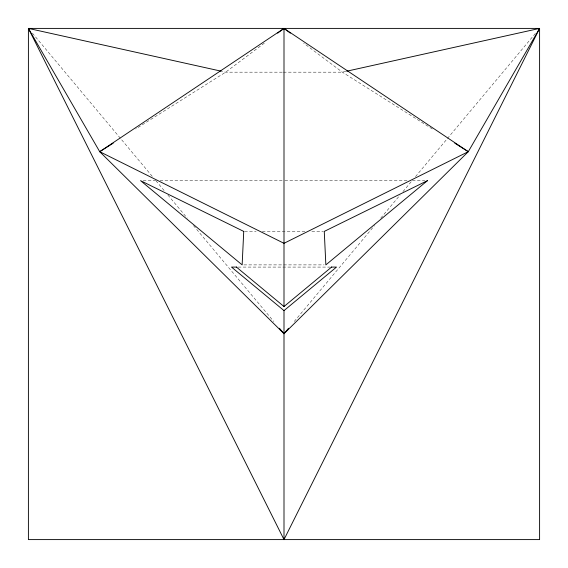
<?xml version="1.0" encoding="UTF-8"?>
<svg xmlns="http://www.w3.org/2000/svg" width="568" height="568" viewBox="0 0 568 568"><rect width="100%" height="100%" fill="white"/><g stroke="black" fill="none" stroke-linecap="round" stroke-linejoin="round"><path stroke-width="0.43" stroke-dasharray="2.84 2.13" d="M294.245 321.467L374.511 225.595M380.773 218.112L400.128 194.994M402.975 191.594L412.084 180.716M415.499 176.634L535.617 33.157M264.312 43.168L225.645 72.171L135.695 128.971M345.813 71.405L342.355 72.171L283.113 72.171M282.232 72.171L225.645 72.171L222.187 71.405M143.214 180.652L155.611 180.652M160.034 180.652L284 180.652M284.887 180.652L407.966 180.652M412.389 180.652L424.786 180.652M244.623 231.403L256.125 231.403M262.324 231.403L305.676 231.403M311.875 231.403L323.377 231.403M243.906 264.894L324.094 264.894M238.184 267.081L329.816 267.081M432.305 128.971L342.355 72.171L303.688 43.168M32.383 33.157L152.501 176.634M155.916 180.716L165.025 191.594M167.872 194.994L187.227 218.112M193.489 225.595L273.755 321.467"/><path stroke-width="0.85" d="M221.321 71.213L28.4 28.4L284 539.6L539.6 28.4L28.4 28.4L28.4 539.6L539.6 539.6L539.6 28.4L346.679 71.213M28.4 28.4L99.719 151.691L284 333.707L468.28 151.691L539.6 28.4M288.551 328.269L284 333.707L279.449 328.269M236.416 267.081L284 306.535L331.584 267.081M284 539.6L284 310.604L336.49 267.081L331.194 267.081M277.674 33.15L284 28.4L468.28 151.691L284 243.31L99.719 151.691L284 28.4L290.326 33.15M99.719 151.691L113.209 143.172M236.806 267.081L231.51 267.081L284 310.604M454.79 143.172L468.28 151.691M284 28.4L284 306.535M243.736 231.403L242.145 264.894L140.552 180.652L243.736 231.403M427.448 180.652L325.854 264.894L324.264 231.403L427.448 180.652"/></g></svg>
